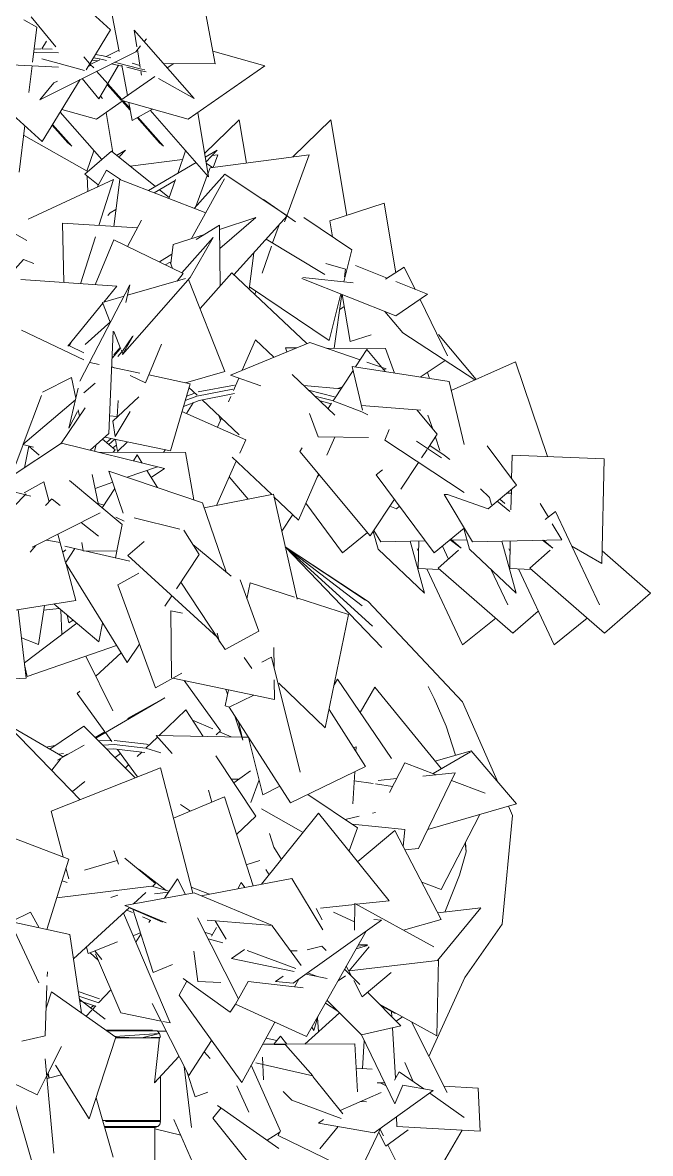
# Model space of a CAD drawing. Header units: inches. Extents: x 99 to 15695, y -7208 to 2559.
# Drawn here: x 14487.71 to 14492.88, y -3661.02 to -3651.7 of the extents above; entities that cross this region are included whole.
import ezdxf

# ---------------------------------------------------------------- set-up
doc = ezdxf.new("R2010")
doc.units = ezdxf.units.IN
doc.header["$LTSCALE"] = 96
doc.header["$MEASUREMENT"] = 0
doc.layers.add('Common', color=4, linetype='Continuous', lineweight=5)

msp = doc.modelspace()

# ---------------------------------------------------------------- linework, layer by layer
at = {"layer": 'Common'}
for p, q in [((14489.2947, -3652.0431), (14489.1292, -3651.1777)), ((14488.4315, -3651.5708), (14488.5027, -3651.943)), ((14487.717, -3651.6817), (14487.8246, -3651.7426)), ((14487.7783, -3651.6557), (14487.9816, -3651.9025)), ((14488.2797, -3651.6261), (14488.4329, -3651.7645)), ((14487.8246, -3651.7426), (14487.7897, -3652.03)), ((14488.4329, -3651.7645), (14488.2312, -3652.0932)), ((14488.6266, -3651.7673), (14489.1199, -3652.3287)), ((14488.6491, -3651.9039), (14488.6266, -3651.7673)), ((14487.8664, -3651.9192), (14487.9048, -3651.8567)), ((14488.7278, -3651.837), (14488.7112, -3651.857)), ((14487.8261, -3651.9495), (14487.7992, -3651.952)), ((14487.8026, -3651.9236), (14487.8588, -3651.9189)), ((14488.0031, -3651.9534), (14487.8261, -3651.9495)), ((14488.6392, -3651.9437), (14487.8495, -3652.3402)), ((14487.9506, -3651.9219), (14487.8667, -3651.9192)), ((14488.3091, -3651.9662), (14488.3703, -3651.9782)), ((14488.3962, -3651.9846), (14488.5006, -3651.9321)), ((14488.6783, -3651.8966), (14488.6392, -3651.9437)), ((14488.6771, -3652.0734), (14488.6529, -3651.9271)), ((14489.7015, -3652.0595), (14489.2751, -3651.9407)), ((14487.3986, -3652.0418), (14488.0026, -3652.0723)), ((14487.7859, -3652.0614), (14487.7592, -3652.2809)), ((14488.0094, -3652.041), (14487.8667, -3652.0021)), ((14488.2188, -3652.0981), (14488.0094, -3652.041)), ((14488.2114, -3651.9867), (14488.26, -3652.041)), ((14488.2498, -3652.0628), (14488.2714, -3652.0567)), ((14488.2655, -3652.0502), (14488.3445, -3652.0105)), ((14488.2942, -3652.0771), (14488.2655, -3652.0502)), ((14488.3252, -3652.0202), (14488.2806, -3652.0126)), ((14488.3424, -3652.0028), (14488.2922, -3651.9937)), ((14488.3981, -3652.0156), (14488.3424, -3652.0028)), ((14488.4346, -3651.994), (14488.3703, -3651.9782)), ((14488.4088, -3652.2073), (14488.4968, -3652.0559)), ((14488.5255, -3652.0622), (14488.4404, -3652.0435)), ((14488.5052, -3652.0402), (14488.4653, -3652.031)), ((14488.5052, -3652.0402), (14488.6638, -3652.0817)), ((14488.5242, -3652.0556), (14488.5721, -3652.3058)), ((14488.6745, -3652.0576), (14488.6091, -3652.0395)), ((14488.8662, -3652.04), (14489.2947, -3652.0431)), ((14488.9521, -3652.0406), (14488.8992, -3652.0776)), ((14489.0721, -3652.4986), (14489.7015, -3652.0595)), ((14488.3175, -3652.1052), (14488.5258, -3652.3381)), ((14488.7977, -3652.1484), (14488.5173, -3652.344)), ((14488.5668, -3652.0725), (14488.6842, -3652.1021)), ((14488.7139, -3652.0944), (14488.6638, -3652.0817)), ((14488.6876, -3652.1369), (14488.6827, -3652.1073)), ((14488.6842, -3652.1021), (14488.7264, -3652.1085)), ((14487.8495, -3652.3402), (14487.9651, -3652.201)), ((14488.1821, -3652.1732), (14487.8694, -3652.6828)), ((14487.9651, -3652.201), (14487.9952, -3652.1859)), ((14488.198, -3652.1652), (14488.3359, -3652.3326)), ((14488.3359, -3652.3326), (14488.407, -3652.2104)), ((14488.5201, -3652.342), (14488.4051, -3652.2135)), ((14489.1199, -3652.3287), (14488.8284, -3652.1656)), ((14488.349, -3652.3101), (14488.3653, -3652.3287)), ((14488.5173, -3652.344), (14489.0721, -3652.4986)), ((14488.5357, -3652.3491), (14488.5925, -3652.4126)), ((14487.8694, -3652.6828), (14487.566, -3652.4087)), ((14488.3602, -3652.8334), (14488.0168, -3652.4426)), ((14488.0313, -3652.4189), (14488.3175, -3652.4986)), ((14488.3175, -3652.4986), (14488.5285, -3652.3514)), ((14488.3961, -3652.4438), (14488.4505, -3652.7732)), ((14488.595, -3652.4257), (14488.5287, -3652.3516)), ((14488.5829, -3652.3623), (14488.611, -3652.5095)), ((14488.611, -3652.5095), (14488.7766, -3652.4163)), ((14489.2381, -3652.9738), (14488.7576, -3652.427)), ((14489.1506, -3652.4438), (14489.2381, -3652.9738)), ((14488.8349, -3652.6938), (14488.6502, -3652.4874)), ((14488.6564, -3652.484), (14488.8693, -3652.722)), ((14489.491, -3652.5049), (14489.2068, -3652.7837)), ((14489.5504, -3652.8617), (14489.491, -3652.5049)), ((14490.2455, -3652.5049), (14489.933, -3652.8115)), ((14490.3769, -3653.2926), (14490.2455, -3652.5049)), ((14487.7261, -3652.5534), (14487.6794, -3652.9379)), ((14488.0803, -3652.6938), (14487.9512, -3652.5495)), ((14487.9549, -3652.5434), (14488.1147, -3652.722)), ((14488.2391, -3652.9292), (14487.7165, -3652.632)), ((14488.106, -3652.7148), (14488.0803, -3652.6938)), ((14488.8693, -3652.722), (14488.8349, -3652.6938)), ((14488.4394, -3652.7644), (14488.2216, -3652.9539)), ((14488.237, -3652.928), (14488.2955, -3652.7598)), ((14488.8021, -3653.0538), (14488.4394, -3652.7644)), ((14488.5561, -3652.7555), (14488.4824, -3652.7987)), ((14488.5069, -3652.8073), (14488.5561, -3652.7555)), ((14488.9851, -3652.9464), (14489.0501, -3652.7598)), ((14489.3107, -3652.7555), (14489.2117, -3652.8136)), ((14489.2182, -3652.8529), (14489.3107, -3652.7555)), ((14490.0691, -3652.7936), (14489.2518, -3652.9009)), ((14489.3146, -3652.7936), (14489.2688, -3652.7997)), ((14489.2763, -3652.8977), (14489.3146, -3652.7936)), ((14489.8844, -3653.2959), (14490.0691, -3652.7936)), ((14489.0251, -3652.8316), (14488.5944, -3652.8881)), ((14489.1362, -3652.8578), (14488.7439, -3653.0879)), ((14489.2195, -3652.8612), (14489.2727, -3652.8981)), ((14489.2518, -3652.9009), (14489.2341, -3652.9491)), ((14487.7547, -3653.3226), (14488.457, -3652.9969)), ((14488.2216, -3652.9539), (14488.3315, -3653.0416)), ((14488.2458, -3653.0948), (14488.2408, -3652.9692)), ((14488.3214, -3653.0598), (14488.3989, -3652.9191)), ((14488.457, -3652.9969), (14488.3368, -3653.3759)), ((14488.3989, -3652.9191), (14488.5138, -3652.9979)), ((14488.5089, -3652.996), (14488.4589, -3653.3836)), ((14489.2158, -3653.2725), (14488.5089, -3652.996)), ((14488.9129, -3653.154), (14488.9676, -3652.9967)), ((14489.0992, -3653.484), (14489.3702, -3652.9922)), ((14489.374, -3652.9544), (14489.1205, -3653.2352)), ((14489.2289, -3652.9633), (14489.1346, -3653.2195)), ((14489.8855, -3653.2966), (14489.374, -3652.9544)), ((14488.7926, -3653.107), (14488.9643, -3653.0063)), ((14488.9161, -3653.1448), (14488.8365, -3653.0812)), ((14489.6917, -3653.1619), (14489.9561, -3653.3454)), ((14488.4295, -3653.2723), (14488.4095, -3653.2934)), ((14488.4768, -3653.2446), (14488.4295, -3653.2723)), ((14490.6842, -3653.1925), (14490.2372, -3653.3381)), ((14490.7803, -3653.7652), (14490.6842, -3653.1925)), ((14487.527, -3653.3757), (14487.7439, -3653.499)), ((14488.0363, -3653.3568), (14488.0469, -3653.8466)), ((14488.6548, -3653.396), (14488.0363, -3653.3568)), ((14488.6883, -3653.3335), (14488.5729, -3653.5489)), ((14489.138, -3653.4904), (14489.3288, -3653.3734)), ((14489.3288, -3653.3734), (14489.3349, -3653.8757)), ((14489.3293, -3653.4083), (14489.6291, -3653.3095)), ((14489.6291, -3653.3095), (14489.3312, -3653.565)), ((14489.4471, -3653.7822), (14489.8855, -3653.2966)), ((14489.8194, -3653.3698), (14489.767, -3653.5202)), ((14489.8658, -3653.3463), (14489.8832, -3653.2991)), ((14490.0237, -3653.3114), (14490.4186, -3653.5774)), ((14490.2372, -3653.3381), (14490.2594, -3653.4702)), ((14488.9482, -3653.5337), (14489.2054, -3653.449)), ((14488.3072, -3653.4694), (14488.1846, -3653.8561)), ((14488.4593, -3653.4935), (14488.3052, -3653.8644)), ((14489.0308, -3653.7726), (14488.4593, -3653.4935)), ((14488.9284, -3653.6892), (14488.9482, -3653.5337)), ((14489.2769, -3653.4746), (14489.0196, -3653.7671)), ((14489.0879, -3653.8053), (14489.2769, -3653.4746)), ((14489.7576, -3653.5471), (14489.6809, -3653.7677)), ((14489.7129, -3653.4877), (14490.1981, -3653.7786)), ((14488.8342, -3653.6766), (14488.9381, -3653.6128)), ((14489.6113, -3653.6003), (14489.573, -3653.9012)), ((14490.4186, -3653.5774), (14490.3533, -3653.8412)), ((14487.3721, -3654.0385), (14487.716, -3653.656)), ((14487.716, -3653.656), (14487.8019, -3653.6899)), ((14488.8833, -3653.7005), (14488.924, -3653.6773)), ((14488.924, -3653.6773), (14488.9436, -3653.73)), ((14490.2044, -3653.69), (14490.3664, -3653.7372)), ((14490.3664, -3653.7372), (14490.3577, -3653.7987)), ((14490.4488, -3653.7067), (14490.7106, -3653.8108)), ((14490.6972, -3653.8196), (14490.8508, -3653.719)), ((14490.8508, -3653.719), (14490.9405, -3653.9023)), ((14488.4829, -3653.8766), (14487.6933, -3653.8223)), ((14488.5312, -3654.4384), (14489.0879, -3653.8053)), ((14488.5719, -3653.9512), (14489.0501, -3653.8137)), ((14489.0308, -3653.7726), (14488.9797, -3653.834)), ((14489.075, -3653.82), (14489.3742, -3654.5785)), ((14489.4313, -3653.7672), (14489.1702, -3654.0613)), ((14490.0479, -3654.3499), (14489.4313, -3653.7672)), ((14490.7824, -3654.1203), (14490.007, -3653.8119)), ((14490.0168, -3653.8052), (14490.4289, -3653.8492)), ((14490.7803, -3653.8386), (14491.0431, -3653.9431)), ((14488.592, -3653.8654), (14488.1797, -3654.6584)), ((14488.3759, -3654.0075), (14488.4829, -3653.8766)), ((14488.5578, -3654.0112), (14488.592, -3653.8654)), ((14490.2337, -3654.324), (14489.5756, -3653.8808)), ((14489.629, -3653.9167), (14489.6192, -3653.9448)), ((14488.3683, -3654.0168), (14488.0796, -3654.3701)), ((14488.3658, -3654.0104), (14488.5431, -3653.9594)), ((14488.4298, -3654.1725), (14488.3658, -3654.0104)), ((14490.3288, -3653.9399), (14490.2337, -3654.324)), ((14490.337, -3653.9432), (14490.2735, -3654.3877)), ((14490.3389, -3653.9439), (14490.4042, -3654.3333)), ((14491.0431, -3653.9431), (14490.7824, -3654.1203)), ((14490.9811, -3653.9852), (14491.2082, -3654.449)), ((14490.3193, -3654.0671), (14490.3556, -3654.0434)), ((14490.6903, -3654.0845), (14490.8382, -3654.2612)), ((14488.2223, -3654.3574), (14488.4345, -3654.1682)), ((14488.2134, -3654.4839), (14487.6993, -3654.2396)), ((14488.4534, -3654.2471), (14488.4183, -3655.0903)), ((14488.5178, -3654.3956), (14488.4599, -3654.2489)), ((14488.531, -3654.4111), (14488.6127, -3654.292)), ((14488.6185, -3654.2856), (14488.5312, -3654.4384)), ((14490.4042, -3654.3333), (14490.5775, -3654.2768)), ((14490.8382, -3654.2612), (14491.4327, -3654.6493)), ((14491.4434, -3654.6444), (14491.1333, -3654.2738)), ((14488.111, -3654.3316), (14488.0955, -3654.3688)), ((14488.0955, -3654.3688), (14488.2116, -3654.4255)), ((14488.5087, -3654.3956), (14488.4442, -3654.4685)), ((14488.5124, -3654.3819), (14488.4585, -3654.4423)), ((14488.7196, -3654.6736), (14488.8529, -3654.3528)), ((14490.0725, -3654.3398), (14489.4191, -3654.6099)), ((14489.5168, -3654.5695), (14489.6261, -3654.319)), ((14489.6261, -3654.319), (14489.777, -3654.4619)), ((14489.9621, -3654.3854), (14489.872, -3654.3847)), ((14489.872, -3654.3847), (14489.8841, -3654.4176)), ((14490.4873, -3654.4823), (14490.0725, -3654.3398)), ((14490.6958, -3654.3908), (14490.2106, -3654.3872)), ((14490.4482, -3654.5417), (14490.5419, -3654.3992)), ((14490.5419, -3654.3992), (14490.6925, -3654.5797)), ((14490.7698, -3654.5918), (14490.6958, -3654.3908)), ((14488.4928, -3654.4556), (14488.5261, -3654.4167)), ((14488.5333, -3654.4348), (14488.5212, -3654.4043)), ((14491.1887, -3654.49), (14490.9828, -3654.6249)), ((14488.2608, -3654.5058), (14488.3398, -3654.5225)), ((14488.4411, -3654.5438), (14488.6723, -3654.5924)), ((14488.4413, -3654.5377), (14488.4634, -3654.5485)), ((14489.3742, -3654.5785), (14489.0495, -3654.6718)), ((14490.2648, -3654.8204), (14490.4291, -3654.5707)), ((14491.2205, -3654.6619), (14490.4211, -3654.5375)), ((14490.4211, -3654.5375), (14490.5075, -3654.8987)), ((14490.7028, -3654.5564), (14490.5438, -3654.5017)), ((14490.6806, -3654.5655), (14490.7028, -3654.5564)), ((14491.0578, -3654.6366), (14491.0409, -3654.5868)), ((14491.7659, -3654.4995), (14491.2383, -3654.7366)), ((14492.03, -3655.2798), (14491.7659, -3654.4995)), ((14487.8725, -3654.7495), (14488.1099, -3654.6288)), ((14488.1099, -3654.6288), (14488.1464, -3654.8002)), ((14488.2126, -3654.755), (14488.3048, -3654.6767)), ((14488.594, -3654.6123), (14488.7196, -3654.6736)), ((14488.7469, -3654.6081), (14489.0874, -3654.6798)), ((14489.0874, -3654.6798), (14488.9252, -3655.2337)), ((14489.4191, -3654.6099), (14489.6704, -3654.6963)), ((14489.4439, -3654.7366), (14489.4887, -3654.6339)), ((14489.9275, -3654.6045), (14490.2798, -3654.9381)), ((14491.3444, -3655.1805), (14491.2205, -3654.6619)), ((14488.1661, -3654.7162), (14488.0888, -3655.0466)), ((14489.1266, -3654.7571), (14489.0571, -3654.7833)), ((14489.0781, -3654.7113), (14489.1456, -3654.7751)), ((14489.1435, -3654.7823), (14489.4392, -3654.7256)), ((14489.4529, -3654.6907), (14489.154, -3654.7468)), ((14489.1622, -3654.8177), (14489.4539, -3654.7604)), ((14490.3293, -3654.7224), (14490.0234, -3654.6953)), ((14490.2771, -3654.7885), (14490.062, -3654.7319)), ((14490.3061, -3654.7204), (14490.3398, -3654.7064)), ((14487.7109, -3655.1807), (14488.1433, -3654.8138)), ((14487.7134, -3655.1786), (14487.8627, -3654.7758)), ((14488.6645, -3654.7878), (14488.4504, -3654.9885)), ((14488.4879, -3654.9491), (14488.4949, -3654.8183)), ((14489.0324, -3654.8677), (14489.1622, -3654.8177)), ((14489.0466, -3654.8191), (14489.1435, -3654.7823)), ((14489.0582, -3654.9266), (14489.1112, -3654.8373)), ((14489.1858, -3654.8131), (14489.4921, -3655.1025)), ((14489.4033, -3654.8295), (14489.4228, -3654.7847)), ((14490.1148, -3654.7819), (14490.2575, -3654.8186)), ((14490.1571, -3654.8219), (14490.2486, -3654.845)), ((14490.2229, -3654.8842), (14490.2523, -3654.8395)), ((14490.2575, -3654.8186), (14490.5023, -3654.9115)), ((14490.9869, -3654.8967), (14490.4979, -3654.8586)), ((14488.2244, -3654.8782), (14488.0229, -3655.175)), ((14488.0888, -3655.0466), (14488.1602, -3654.9091)), ((14488.1666, -3654.8948), (14488.1777, -3654.947)), ((14488.4244, -3654.9447), (14488.4879, -3654.9491)), ((14488.5929, -3654.908), (14488.4697, -3655.1147)), ((14489.0201, -3654.9098), (14489.5473, -3655.1417)), ((14489.3227, -3654.9424), (14489.337, -3654.9813)), ((14490.0715, -3654.9266), (14490.1423, -3655.119)), ((14490.5023, -3654.9115), (14490.5521, -3654.9358)), ((14490.9549, -3654.8942), (14491.1227, -3655.0953)), ((14491.0462, -3654.9396), (14491.0826, -3655.0472)), ((14488.4504, -3654.9885), (14488.4697, -3655.1147)), ((14489.3122, -3655.0383), (14489.3449, -3654.9634)), ((14488.4183, -3655.0903), (14488.2636, -3655.2283)), ((14488.47, -3655.2246), (14488.3659, -3655.1371)), ((14488.9252, -3655.2337), (14488.385, -3655.12)), ((14488.4379, -3655.1312), (14488.3984, -3655.1644)), ((14488.4682, -3655.1375), (14488.4175, -3655.1804)), ((14488.4733, -3655.1386), (14488.4885, -3655.2378)), ((14489.5473, -3655.1417), (14489.4973, -3655.2529)), ((14490.1423, -3655.119), (14490.5556, -3655.1221)), ((14490.2786, -3655.12), (14490.2138, -3655.2685)), ((14490.7276, -3655.0565), (14490.6896, -3655.1463)), ((14491.1227, -3655.0953), (14491.0442, -3655.2146)), ((14491.107, -3655.1193), (14491.1444, -3655.23)), ((14488.0291, -3655.1709), (14487.6148, -3655.445)), ((14487.6522, -3655.3439), (14487.7125, -3655.1811)), ((14487.7988, -3655.2039), (14487.7109, -3655.1807)), ((14487.7239, -3655.3728), (14487.7589, -3655.1951)), ((14487.7589, -3655.1951), (14487.8453, -3655.2676)), ((14488.8778, -3655.3784), (14488.0291, -3655.1709)), ((14488.3147, -3655.1827), (14488.2993, -3655.237)), ((14488.4804, -3655.1852), (14488.452, -3655.2095)), ((14488.4536, -3655.2443), (14488.47, -3655.2246)), ((14488.4885, -3655.2378), (14488.572, -3655.1594)), ((14488.8688, -3655.2458), (14488.8814, -3655.2245)), ((14489.9901, -3655.238), (14490.0097, -3655.2083)), ((14490.571, -3655.9341), (14489.9901, -3655.238)), ((14490.6896, -3655.1463), (14491.3428, -3655.5772)), ((14491.158, -3655.2908), (14490.9514, -3655.1524)), ((14491.0399, -3655.2212), (14490.9935, -3655.2918)), ((14491.1785, -3655.2684), (14491.0614, -3655.1886)), ((14491.5331, -3655.1917), (14491.775, -3655.5173)), ((14489.0492, -3655.2464), (14488.3274, -3655.2439)), ((14488.6201, -3655.3154), (14488.6525, -3655.2667)), ((14488.6525, -3655.2667), (14488.6939, -3655.3334)), ((14489.1172, -3655.6371), (14489.0492, -3655.2464)), ((14489.4678, -3655.3184), (14489.3039, -3655.6826)), ((14489.7591, -3655.5942), (14489.4334, -3655.2857)), ((14490.9682, -3655.3301), (14490.8237, -3655.5498)), ((14491.2259, -3655.304), (14491.1785, -3655.2684)), ((14491.7393, -3655.268), (14491.7351, -3655.4635)), ((14492.4956, -3655.2985), (14491.7393, -3655.268)), ((14492.477, -3656.1603), (14492.4956, -3655.2985)), ((14489.1883, -3655.6612), (14488.4185, -3655.4005)), ((14488.4185, -3655.4005), (14488.5372, -3655.747)), ((14488.5687, -3655.4514), (14488.8194, -3655.3641)), ((14488.7318, -3655.3946), (14488.8197, -3655.5364)), ((14488.7672, -3655.4516), (14488.8778, -3655.3784)), ((14490.1457, -3655.4244), (14489.9802, -3655.8036)), ((14490.6205, -3655.4306), (14490.671, -3655.3891)), ((14487.7199, -3655.5784), (14487.8826, -3655.4876)), ((14487.8826, -3655.4876), (14487.927, -3655.6521)), ((14488.0949, -3655.477), (14488.5272, -3655.8399)), ((14488.2803, -3655.4285), (14488.3332, -3655.677)), ((14488.4501, -3655.4927), (14488.3047, -3655.5433)), ((14489.5643, -3655.632), (14489.41, -3655.447)), ((14490.149, -3655.4284), (14490.134, -3655.4513)), ((14491.0982, -3656.0737), (14490.6205, -3655.4306)), ((14491.775, -3655.5173), (14491.5407, -3655.7099)), ((14487.611, -3655.5664), (14487.7242, -3655.594)), ((14487.6339, -3655.6954), (14487.7379, -3655.5878)), ((14487.7304, -3655.5956), (14487.7767, -3655.6069)), ((14488.3628, -3655.7019), (14488.4677, -3655.5442)), ((14489.7732, -3655.5915), (14489.2023, -3655.7023)), ((14489.9677, -3656.4552), (14489.7732, -3655.5915)), ((14489.9802, -3655.8036), (14489.7778, -3655.6119)), ((14491.1803, -3655.5933), (14491.2075, -3655.5927)), ((14491.4114, -3655.9829), (14491.1803, -3655.5933)), ((14491.2075, -3655.5927), (14491.5407, -3655.7099)), ((14491.4773, -3655.546), (14491.5531, -3655.6177)), ((14491.6961, -3655.5821), (14491.7325, -3655.5813)), ((14491.7332, -3655.5516), (14491.7296, -3655.7187)), ((14487.8969, -3655.6846), (14487.9479, -3655.6296)), ((14488.0179, -3655.6846), (14487.9512, -3655.6313)), ((14488.331, -3655.6668), (14488.3725, -3655.6787)), ((14489.3835, -3656.2315), (14489.1883, -3655.6612)), ((14490.3436, -3656.0737), (14490.0404, -3655.6656)), ((14490.7699, -3655.6317), (14490.571, -3655.9341)), ((14490.7312, -3655.6905), (14490.7862, -3655.7099)), ((14490.8121, -3655.6886), (14490.7862, -3655.7099)), ((14491.5531, -3655.6177), (14491.5702, -3655.679)), ((14491.7215, -3655.7342), (14491.617, -3655.6472)), ((14491.6368, -3655.6309), (14491.6782, -3655.666)), ((14491.9712, -3655.6683), (14492.0372, -3655.7796)), ((14488.3473, -3655.7432), (14487.7866, -3656.0282)), ((14488.5446, -3655.8141), (14488.4758, -3655.7796)), ((14488.6274, -3655.7855), (14489.0019, -3655.8782)), ((14489.9321, -3655.7581), (14489.8417, -3655.8957)), ((14492.0116, -3655.8001), (14492.0957, -3655.7327)), ((14492.0957, -3655.7327), (14492.4574, -3656.5025)), ((14488.333, -3655.9369), (14488.1906, -3655.8229)), ((14488.5272, -3655.8399), (14488.4842, -3656.058)), ((14489.037, -3655.8869), (14489.162, -3656.0886)), ((14490.6568, -3655.9829), (14490.6009, -3655.8886)), ((14491.3449, -3655.8708), (14491.0982, -3656.0737)), ((14491.3893, -3656.0423), (14491.3421, -3655.8732)), ((14492.0698, -3655.8345), (14492.1483, -3655.9669)), ((14487.9048, -3655.9681), (14488.0178, -3655.9883)), ((14487.9993, -3655.9201), (14488.0623, -3656.1534)), ((14488.7087, -3655.981), (14488.5746, -3656.0963)), ((14490.5476, -3655.906), (14490.3436, -3656.0737)), ((14490.6347, -3656.0423), (14490.5945, -3655.8983)), ((14491.0248, -3655.9749), (14490.6568, -3655.9829)), ((14490.8991, -3655.9776), (14491.0187, -3656.4055)), ((14490.9695, -3655.9761), (14490.9645, -3656.204)), ((14491.2289, -3655.9662), (14491.3194, -3656.0347)), ((14491.3194, -3656.0347), (14491.2338, -3655.9622)), ((14491.3684, -3655.9674), (14491.2432, -3655.9701)), ((14492.1483, -3655.9669), (14491.4114, -3655.9829)), ((14491.6537, -3655.9776), (14491.7732, -3656.4055)), ((14491.724, -3655.9761), (14491.7191, -3656.204)), ((14491.989, -3655.9703), (14492.074, -3656.0347)), ((14492.074, -3656.0347), (14491.9978, -3655.9701)), ((14487.7708, -3656.0676), (14487.8158, -3656.0134)), ((14488.039, -3656.0669), (14488.065, -3656.0491)), ((14488.2069, -3656.055), (14488.0546, -3656.02)), ((14488.06, -3656.1568), (14488.1383, -3656.0392)), ((14488.1956, -3655.9898), (14488.2074, -3656.058)), ((14488.2074, -3656.058), (14488.4854, -3656.0589)), ((14488.2201, -3656.058), (14488.5905, -3656.1431)), ((14488.484, -3656.0589), (14488.4728, -3656.116)), ((14489.426, -3656.2668), (14489.1094, -3656.0038)), ((14489.8705, -3656.0236), (14490.5322, -3656.4649)), ((14489.8705, -3656.0236), (14490.5544, -3656.4748)), ((14490.505, -3656.5102), (14489.8705, -3656.0238)), ((14489.8706, -3656.024), (14490.5881, -3656.6782)), ((14489.8706, -3656.0242), (14490.6658, -3656.8535)), ((14491.0187, -3656.4055), (14490.6347, -3656.0423)), ((14490.9676, -3656.0614), (14490.9575, -3656.0399)), ((14491.2988, -3656.0528), (14491.1306, -3656.2001)), ((14491.1651, -3656.0187), (14491.2155, -3656.1258)), ((14491.7732, -3656.4055), (14491.3893, -3656.0423)), ((14491.7222, -3656.0614), (14491.7121, -3656.0399)), ((14492.0534, -3656.0528), (14491.8852, -3656.2001)), ((14492.477, -3656.1603), (14492.2306, -3656.0198)), ((14492.8774, -3656.4056), (14492.4792, -3656.0582)), ((14488.5695, -3656.9788), (14488.06, -3656.1568)), ((14488.0657, -3656.166), (14488.1465, -3656.4652)), ((14488.5746, -3656.0963), (14489.3094, -3656.7692)), ((14489.162, -3656.0886), (14488.9753, -3656.3691)), ((14488.4919, -3656.3377), (14488.666, -3656.2423)), ((14490.9645, -3656.204), (14491.1433, -3656.2112)), ((14491.3298, -3656.8323), (14491.0359, -3656.2069)), ((14491.1306, -3656.2001), (14491.7452, -3656.7363)), ((14491.5644, -3656.208), (14491.7028, -3656.5025)), ((14491.7191, -3656.204), (14491.8979, -3656.2112)), ((14492.0844, -3656.8323), (14491.7905, -3656.2069)), ((14491.8852, -3656.2001), (14492.4997, -3656.7363)), ((14488.8019, -3657.1851), (14488.4919, -3656.3377)), ((14489.3227, -3656.7894), (14489.0117, -3656.3145)), ((14489.4984, -3656.295), (14489.6534, -3656.7187)), ((14489.5825, -3656.3215), (14489.5558, -3656.4519)), ((14489.9481, -3656.4388), (14489.5825, -3656.3215)), ((14488.9364, -3656.4276), (14488.8786, -3656.5145)), ((14490.3916, -3656.581), (14489.9652, -3656.4443)), ((14492.4997, -3656.7363), (14492.8774, -3656.4056)), ((14488.1465, -3656.4652), (14487.3031, -3656.5997)), ((14487.6713, -3656.541), (14487.7374, -3657.1079)), ((14487.8874, -3656.5065), (14487.8401, -3656.8283)), ((14487.8815, -3656.5469), (14488.0096, -3656.5324)), ((14488.3366, -3656.8068), (14487.9642, -3656.4943)), ((14488.0215, -3656.5424), (14488.0313, -3656.7461)), ((14490.5544, -3656.4748), (14491.3314, -3657.3009)), ((14488.0876, -3656.6497), (14488.0748, -3656.5871)), ((14488.125, -3656.6293), (14488.0876, -3656.6497)), ((14488.934, -3657.1039), (14488.9283, -3656.5516)), ((14488.9283, -3656.5516), (14489.0236, -3656.5718)), ((14490.2004, -3657.5167), (14490.3916, -3656.581)), ((14491.6038, -3656.613), (14491.3298, -3656.8323)), ((14491.7452, -3656.7363), (14491.9535, -3656.5539)), ((14492.3583, -3656.613), (14492.0844, -3656.8323)), ((14487.7226, -3656.9811), (14488.1534, -3656.6531)), ((14488.3671, -3656.6522), (14488.3366, -3656.8068)), ((14489.6534, -3656.7187), (14489.3759, -3656.8707)), ((14487.8401, -3656.8283), (14487.6985, -3656.774)), ((14489.3111, -3656.7357), (14489.3286, -3656.8094)), ((14489.3245, -3656.7923), (14489.3759, -3656.8707)), ((14488.4812, -3656.8362), (14487.7467, -3657.0941)), ((14488.5187, -3656.8967), (14488.3108, -3657.0906)), ((14488.6708, -3656.8267), (14488.5695, -3656.9788)), ((14489.7772, -3656.8526), (14489.779, -3657.0214)), ((14487.7467, -3657.0941), (14487.7246, -3656.9978)), ((14488.4515, -3657.3768), (14488.2292, -3656.9247)), ((14489.5335, -3656.9357), (14489.5944, -3657.0278)), ((14489.6788, -3656.9741), (14489.7573, -3656.9344)), ((14489.7573, -3656.9344), (14489.9932, -3657.8814)), ((14489.0183, -3657.0666), (14488.8019, -3657.1851)), ((14487.7374, -3657.1079), (14487.4637, -3657.1194)), ((14489.7817, -3657.2836), (14488.9457, -3657.1064)), ((14489.3375, -3657.5412), (14489.0375, -3657.1258)), ((14489.78, -3657.1192), (14489.7817, -3657.2836)), ((14490.2004, -3657.5167), (14489.8169, -3657.1489)), ((14490.3002, -3657.1146), (14490.2731, -3657.1607)), ((14490.7462, -3657.7689), (14490.3002, -3657.1146)), ((14490.608, -3657.182), (14490.487, -3657.3887)), ((14491.1568, -3657.8535), (14490.608, -3657.182)), ((14491.0974, -3657.2735), (14491.0489, -3657.1744)), ((14488.1785, -3657.2141), (14488.1574, -3657.2338)), ((14488.1574, -3657.2338), (14488.3851, -3657.5492)), ((14488.8791, -3657.2675), (14488.3111, -3657.6015)), ((14488.5714, -3657.4391), (14488.8791, -3657.2675)), ((14489.4023, -3657.2032), (14489.3755, -3657.3346)), ((14489.395, -3657.2391), (14489.3815, -3657.1988)), ((14489.6127, -3657.2478), (14489.4083, -3657.3468)), ((14491.1962, -3657.5022), (14491.0974, -3657.2735)), ((14488.8304, -3657.5805), (14489.052, -3657.3673)), ((14489.052, -3657.3673), (14489.1961, -3657.5871)), ((14489.3755, -3657.3346), (14489.4104, -3657.3458)), ((14489.4083, -3657.3468), (14489.9137, -3658.1345)), ((14490.5325, -3657.8348), (14490.2313, -3657.3653)), ((14491.625, -3657.9685), (14491.3314, -3657.3009)), ((14489.2732, -3657.5245), (14489.1076, -3657.4522)), ((14489.5212, -3657.6173), (14489.4554, -3657.4201)), ((14489.4853, -3657.4667), (14489.5212, -3657.6173)), ((14488.1822, -3658.1079), (14487.6012, -3657.5072)), ((14487.6358, -3657.5177), (14488.0373, -3657.7524)), ((14487.9316, -3657.6907), (14488.2131, -3657.5028)), ((14488.2131, -3657.5028), (14488.6348, -3657.9274)), ((14488.3053, -3657.5956), (14488.3848, -3657.5488)), ((14488.3895, -3657.5553), (14488.4426, -3657.6289)), ((14489.3014, -3657.5749), (14489.3375, -3657.5412)), ((14489.4263, -3657.5913), (14489.3292, -3657.5489)), ((14491.1962, -3657.5022), (14491.2738, -3657.742)), ((14488.2148, -3657.6581), (14488.1087, -3657.7205)), ((14488.333, -3657.6236), (14488.4361, -3657.6199)), ((14488.3676, -3657.6584), (14488.4628, -3657.6546)), ((14488.4628, -3657.6546), (14488.7236, -3657.6846)), ((14488.4631, -3657.6189), (14488.7278, -3657.6508)), ((14488.7238, -3657.683), (14488.8184, -3657.592)), ((14488.7278, -3657.6508), (14488.7503, -3657.6575)), ((14489.513, -3657.5929), (14488.8076, -3657.5801)), ((14488.8076, -3657.5801), (14488.9388, -3657.7261)), ((14489.5669, -3657.5939), (14489.5154, -3657.5929)), ((14489.6861, -3658.0681), (14489.5687, -3657.5968)), ((14487.9734, -3657.6628), (14487.9033, -3657.6741)), ((14488.1087, -3657.7205), (14487.9966, -3657.783)), ((14488.0042, -3657.7331), (14488.0438, -3657.7264)), ((14488.0362, -3657.7538), (14488.0738, -3657.7317)), ((14488.4578, -3657.6903), (14488.4018, -3657.6928)), ((14488.4578, -3657.6903), (14488.7149, -3657.7185)), ((14488.47, -3657.7615), (14488.5134, -3657.7269)), ((14488.4895, -3657.6938), (14488.653, -3657.9202)), ((14488.6511, -3657.7529), (14488.6898, -3657.7158)), ((14488.8474, -3657.721), (14488.7236, -3657.6846)), ((14489.3003, -3657.746), (14489.6275, -3658.245)), ((14490.4556, -3657.6733), (14490.4336, -3657.6806)), ((14490.4534, -3657.7115), (14490.4556, -3657.6733)), ((14491.0887, -3657.8934), (14491.3955, -3657.7138)), ((14491.4006, -3657.7055), (14491.1053, -3657.7905)), ((14491.7743, -3658.1434), (14491.4006, -3657.7055)), ((14488.8429, -3657.8444), (14487.9442, -3658.2027)), ((14488.026, -3657.7666), (14487.9474, -3657.8651)), ((14488.5542, -3657.8462), (14488.581, -3657.8205)), ((14489.1095, -3658.879), (14488.8429, -3657.8444)), ((14489.9137, -3658.1345), (14490.5325, -3657.8348)), ((14490.7283, -3658.048), (14490.8542, -3657.8048)), ((14490.8542, -3657.8048), (14491.1136, -3657.9028)), ((14489.4277, -3657.9379), (14489.4887, -3657.939)), ((14489.4463, -3657.9687), (14489.5856, -3657.8712)), ((14490.4284, -3658.1434), (14490.4438, -3657.8778)), ((14490.6365, -3657.9493), (14490.787, -3657.9347)), ((14491.2698, -3657.8876), (14490.9685, -3658.5111)), ((14491.0044, -3657.9135), (14491.2698, -3657.8876)), ((14488.118, -3658.0415), (14488.2218, -3657.959)), ((14489.2379, -3658.0296), (14489.2671, -3658.1283)), ((14489.6556, -3657.9455), (14489.5862, -3658.1312)), ((14489.8204, -3658.0001), (14489.6861, -3658.0681)), ((14490.4395, -3657.9521), (14490.5945, -3657.9748)), ((14490.6148, -3657.9778), (14490.754, -3657.9982)), ((14491.2395, -3657.9504), (14491.5167, -3658.0552)), ((14489.3709, -3658.085), (14488.9502, -3658.2606)), ((14489.6064, -3658.8188), (14489.3709, -3658.085)), ((14490.4669, -3658.3395), (14490.0568, -3658.0652)), ((14487.9442, -3658.2027), (14488.0412, -3658.5791)), ((14489.0912, -3658.2017), (14489.0085, -3658.1484)), ((14489.676, -3658.1825), (14490.0178, -3658.3778)), ((14490.145, -3658.2183), (14489.6766, -3658.8054)), ((14490.7272, -3658.9402), (14490.145, -3658.2183)), ((14490.5897, -3658.2203), (14490.6144, -3658.2148)), ((14491.0448, -3658.3532), (14491.7743, -3658.1434)), ((14491.7433, -3658.2375), (14491.7101, -3658.1619)), ((14488.0886, -3658.5969), (14487.3385, -3658.3141)), ((14489.6275, -3658.245), (14489.4707, -3658.3959)), ((14490.364, -3658.2707), (14490.4795, -3658.2449)), ((14490.8569, -3658.3536), (14490.4208, -3658.3086)), ((14491.4738, -3658.2298), (14491.1542, -3658.847)), ((14491.7433, -3658.2375), (14491.6575, -3659.1328)), ((14489.7404, -3658.3864), (14489.7763, -3658.5004)), ((14490.3959, -3658.5294), (14490.4669, -3658.3395)), ((14490.7723, -3658.3615), (14490.4676, -3658.6183)), ((14491.1556, -3659.0941), (14490.7723, -3658.3615)), ((14490.8418, -3658.4944), (14490.8569, -3658.3536)), ((14489.7763, -3658.5004), (14489.8387, -3658.6021)), ((14491.3602, -3658.5368), (14491.3526, -3658.464)), ((14491.3543, -3658.4606), (14491.3602, -3658.5368)), ((14488.4605, -3658.5267), (14488.4965, -3658.6388)), ((14488.5501, -3658.5907), (14488.8028, -3658.7994)), ((14490.9685, -3658.5111), (14490.8563, -3658.522)), ((14491.3046, -3658.7297), (14491.3602, -3658.5368)), ((14487.9086, -3659.1776), (14488.0886, -3658.5969)), ((14488.0652, -3658.6724), (14488.0883, -3658.7616)), ((14488.2169, -3658.688), (14488.4874, -3658.6104)), ((14488.6667, -3658.6846), (14488.8896, -3658.8555)), ((14489.5502, -3658.6437), (14489.6617, -3658.6096)), ((14489.7118, -3658.6846), (14489.7396, -3658.7264)), ((14488.0329, -3658.7766), (14488.0762, -3658.7898)), ((14488.8773, -3658.9208), (14488.9828, -3658.7602)), ((14488.9828, -3658.7602), (14489.0488, -3658.8899)), ((14489.9262, -3658.7575), (14489.1781, -3658.9009)), ((14490.1807, -3659.1809), (14489.9262, -3658.7575)), ((14491.3046, -3658.7297), (14491.1851, -3659.0349)), ((14488.7707, -3658.8205), (14487.9894, -3658.9168)), ((14488.7238, -3658.8721), (14488.6206, -3658.9671)), ((14488.9152, -3658.863), (14488.7707, -3658.8205)), ((14488.8028, -3658.7994), (14488.7777, -3658.8225)), ((14488.7942, -3658.8851), (14488.9101, -3658.8708)), ((14489.2468, -3658.8878), (14489.0969, -3658.8301)), ((14489.4795, -3658.8432), (14489.5088, -3658.79)), ((14489.5088, -3658.79), (14489.5388, -3658.8318)), ((14491.1542, -3658.847), (14490.9947, -3658.7867)), ((14488.4339, -3658.9143), (14488.493, -3658.8961)), ((14489.1205, -3658.877), (14488.5494, -3658.9799)), ((14489.7652, -3659.1456), (14489.1205, -3658.877)), ((14490.4398, -3659.1826), (14490.4442, -3658.9631)), ((14490.4442, -3658.9631), (14491.0952, -3659.3195)), ((14490.4565, -3658.9699), (14490.7272, -3658.9402)), ((14487.773, -3659.0352), (14487.6155, -3659.113)), ((14487.8458, -3659.1637), (14487.773, -3659.0352)), ((14488.5888, -3658.9963), (14488.1275, -3659.4207)), ((14488.538, -3659.043), (14488.9219, -3659.948)), ((14488.5494, -3658.9799), (14488.8913, -3659.1223)), ((14488.5653, -3659.0179), (14488.614, -3659.039)), ((14488.5949, -3659.0018), (14488.759, -3659.0739)), ((14488.616, -3659.0111), (14488.783, -3659.5314)), ((14490.1252, -3659.0061), (14490.1737, -3659.0989)), ((14490.4441, -3658.9712), (14490.1611, -3659.0022)), ((14490.2681, -3659.0359), (14490.4412, -3659.115)), ((14491.1244, -3659.4321), (14491.4822, -3658.9994)), ((14491.4822, -3658.9994), (14491.1282, -3659.0417)), ((14488.0981, -3659.2193), (14487.5936, -3659.1082)), ((14488.7629, -3659.1038), (14488.696, -3659.0747)), ((14488.7463, -3659.1201), (14488.7575, -3659.1031)), ((14488.8605, -3659.1165), (14488.759, -3659.0739)), ((14489.147, -3659.0828), (14489.4856, -3659.7479)), ((14489.2277, -3659.0998), (14489.7652, -3659.1456)), ((14489.2937, -3659.1055), (14489.3843, -3659.2563)), ((14489.7644, -3659.1463), (14490.0007, -3659.4757)), ((14490.6631, -3659.1006), (14489.9367, -3659.6192)), ((14490.6008, -3659.0949), (14490.6631, -3659.1006)), ((14491.1556, -3659.0941), (14490.8439, -3659.182)), ((14491.6575, -3659.1328), (14491.3508, -3659.5728)), ((14487.8418, -3659.6173), (14487.6454, -3659.1956)), ((14488.1926, -3659.8653), (14488.0981, -3659.2193)), ((14488.6171, -3659.2293), (14488.6782, -3659.2049)), ((14488.6396, -3659.2824), (14488.6822, -3659.2176)), ((14489.2652, -3659.2202), (14489.2069, -3659.2004)), ((14489.2639, -3659.2339), (14489.3045, -3659.1604)), ((14490.5373, -3659.1904), (14490.0458, -3660.0606)), ((14488.233, -3659.3236), (14488.2468, -3659.3769)), ((14488.2468, -3659.3769), (14488.49, -3659.2799)), ((14489.2367, -3659.2541), (14489.3578, -3659.2864)), ((14490.0507, -3659.3444), (14490.1722, -3659.3162)), ((14490.1722, -3659.3162), (14490.2075, -3659.3517)), ((14490.5613, -3659.3193), (14490.3961, -3659.5191)), ((14490.455, -3659.3361), (14490.5484, -3659.3101)), ((14490.5471, -3659.3058), (14490.4671, -3659.3148)), ((14490.546, -3659.3019), (14490.4755, -3659.2999)), ((14488.3311, -3659.4295), (14488.2647, -3659.3697)), ((14488.3024, -3659.3547), (14488.3611, -3659.4242)), ((14488.5156, -3659.8645), (14488.309, -3659.3775)), ((14489.117, -3659.3566), (14489.151, -3659.6062)), ((14489.536, -3659.3433), (14489.4272, -3659.4174)), ((14489.4272, -3659.4174), (14489.9434, -3659.5251)), ((14489.9582, -3659.5005), (14489.5579, -3659.3515)), ((14489.9689, -3659.3539), (14489.9134, -3659.3539)), ((14490.3961, -3659.5191), (14491.1244, -3659.4321)), ((14491.1326, -3659.4221), (14491.1199, -3660.053)), ((14488.783, -3659.5314), (14488.9416, -3659.4652)), ((14490.3596, -3659.505), (14490.4852, -3659.6316)), ((14490.3734, -3659.4806), (14490.4159, -3659.5618)), ((14487.9125, -3659.5267), (14487.9111, -3659.5656)), ((14488.9967, -3659.7182), (14489.0597, -3659.604)), ((14489.4177, -3659.8593), (14489.0299, -3659.5827)), ((14489.151, -3659.6062), (14489.3404, -3659.6135)), ((14489.4603, -3659.7928), (14489.5664, -3659.605)), ((14489.5664, -3659.605), (14490.0182, -3659.659)), ((14489.7914, -3659.6059), (14489.8527, -3659.5621)), ((14489.9367, -3659.6192), (14489.7914, -3659.6059)), ((14489.982, -3659.5868), (14489.9469, -3659.6505)), ((14490.0402, -3659.5453), (14490.2151, -3659.5818)), ((14490.0534, -3659.5359), (14490.1279, -3659.5636)), ((14490.3073, -3659.6011), (14490.3676, -3659.56)), ((14490.4352, -3659.5986), (14490.5047, -3659.7315)), ((14490.5047, -3659.7315), (14490.7423, -3659.5312)), ((14491.3508, -3659.5728), (14491.0534, -3660.224)), ((14487.9085, -3659.6385), (14487.8936, -3660.0547)), ((14487.9461, -3659.6912), (14487.9018, -3659.8255)), ((14488.4768, -3660.0662), (14487.9461, -3659.6912)), ((14488.1667, -3659.6888), (14488.3426, -3659.7493)), ((14488.336, -3659.7799), (14488.4347, -3659.6738)), ((14490.5481, -3659.695), (14490.8224, -3659.9714)), ((14488.1722, -3659.7262), (14488.3356, -3659.7819)), ((14488.1894, -3659.7708), (14488.175, -3659.7454)), ((14488.1819, -3659.7575), (14488.3876, -3659.9181)), ((14488.3088, -3659.8092), (14488.202, -3659.7732)), ((14488.2667, -3659.8237), (14488.2938, -3659.8042)), ((14489.0756, -3660.3798), (14488.7738, -3659.7869)), ((14489.5127, -3660.4375), (14488.9967, -3659.7182)), ((14489.4611, -3659.7932), (14489.4177, -3659.8593)), ((14490.0458, -3660.0606), (14489.4603, -3659.7928)), ((14490.2014, -3659.7852), (14490.3029, -3659.8505)), ((14490.4977, -3660.0468), (14490.2147, -3659.7616)), ((14491.1199, -3660.053), (14490.6459, -3659.7936)), ((14490.7748, -3659.8692), (14490.6524, -3659.8001)), ((14488.2312, -3659.8926), (14488.2787, -3659.8415)), ((14488.2832, -3659.8367), (14488.312, -3659.8057)), ((14488.8481, -3659.9329), (14488.5156, -3659.8645)), ((14490.3172, -3659.8649), (14490.031, -3660.1215)), ((14490.1384, -3659.8966), (14490.1072, -3660.0098)), ((14490.7452, -3659.8525), (14490.7479, -3659.8963)), ((14490.8357, -3659.8974), (14490.7854, -3659.9341)), ((14488.9219, -3659.948), (14488.8615, -3659.9356)), ((14489.7861, -3659.9419), (14489.5127, -3660.4375)), ((14490.1072, -3660.0098), (14490.0897, -3659.9829)), ((14490.1441, -3660.0201), (14490.1368, -3659.9023)), ((14490.8224, -3659.9714), (14490.4977, -3660.0468)), ((14490.7535, -3659.9873), (14490.7791, -3660.4021)), ((14491.2032, -3660.5217), (14490.9095, -3659.9379)), ((14487.8936, -3660.0547), (14487.7005, -3660.0982)), ((14488.2552, -3660.7386), (14488.4768, -3660.0662)), ((14488.395, -3660.0084), (14488.7784, -3660.0084)), ((14488.4022, -3660.0134), (14488.6515, -3660.0084)), ((14488.8167, -3660.0142), (14488.4032, -3660.0142)), ((14488.4668, -3660.0591), (14488.8365, -3660.0353)), ((14488.4753, -3660.0707), (14488.8333, -3660.0707)), ((14488.4766, -3660.066), (14488.6902, -3660.0707)), ((14488.6515, -3660.0084), (14488.8167, -3660.0142)), ((14488.6902, -3660.0707), (14488.8365, -3660.0353)), ((14488.8437, -3660.0641), (14488.6902, -3660.0707)), ((14488.834, -3660.0645), (14488.7928, -3660.4416)), ((14488.8167, -3660.0142), (14488.8365, -3660.0353)), ((14488.8908, -3660.0167), (14488.8179, -3660.0154)), ((14488.8365, -3660.0353), (14488.8437, -3660.0641)), ((14489.802, -3660.0916), (14489.7138, -3660.073)), ((14489.7771, -3660.1219), (14489.8316, -3660.0555)), ((14489.8316, -3660.0555), (14489.8846, -3660.1217)), ((14490.498, -3660.0467), (14490.7741, -3660.6151)), ((14488.0281, -3660.1415), (14487.9072, -3660.3818)), ((14489.2648, -3660.0919), (14489.0756, -3660.3798)), ((14489.8729, -3660.1277), (14489.687, -3660.1216)), ((14490.443, -3660.121), (14489.6981, -3660.122)), ((14490.0976, -3660.3844), (14489.8729, -3660.1277)), ((14490.4651, -3660.5168), (14490.443, -3660.121)), ((14490.5219, -3660.0957), (14490.5072, -3660.3241)), ((14487.8276, -3660.54), (14487.2034, -3660.239)), ((14487.8945, -3660.244), (14487.966, -3661.0198)), ((14488.9959, -3660.2232), (14488.7928, -3660.4416)), ((14489.2037, -3660.185), (14489.2521, -3660.2403)), ((14489.6825, -3660.2287), (14489.693, -3660.417)), ((14487.9176, -3660.361), (14487.9259, -3660.402)), ((14487.9776, -3660.2959), (14488.2552, -3660.7386)), ((14489.0378, -3660.3055), (14489.0992, -3660.8087)), ((14489.0594, -3660.348), (14489.1297, -3660.5576)), ((14489.5912, -3660.2952), (14489.8309, -3660.8395)), ((14489.628, -3660.2773), (14490.0976, -3660.3844)), ((14490.5863, -3660.3278), (14490.4542, -3660.3216)), ((14490.7695, -3660.4184), (14490.8098, -3660.3496)), ((14490.8098, -3660.3496), (14491.0113, -3660.4919)), ((14490.9254, -3660.4312), (14490.8565, -3660.2737)), ((14487.9052, -3660.3858), (14487.8276, -3660.54)), ((14488.0272, -3660.3749), (14487.9094, -3660.4064)), ((14487.9139, -3660.3684), (14487.9259, -3660.402)), ((14488.8434, -3660.3872), (14488.8434, -3660.7514)), ((14490.0981, -3660.3886), (14490.3449, -3660.697)), ((14490.6903, -3660.4425), (14490.6287, -3660.4422)), ((14490.6515, -3660.4423), (14490.7021, -3660.4669)), ((14487.6101, -3660.4864), (14487.8216, -3661.2234)), ((14489.1297, -3660.5576), (14489.2332, -3660.5191)), ((14489.4721, -3660.465), (14489.5706, -3660.6841)), ((14489.8526, -3660.5128), (14489.926, -3660.5831)), ((14490.6601, -3660.5218), (14490.3218, -3660.6682)), ((14491.0897, -3660.5054), (14490.6042, -3660.8525)), ((14490.7741, -3660.6151), (14490.838, -3660.462)), ((14490.838, -3660.462), (14491.0897, -3660.5054)), ((14491.0603, -3660.5265), (14491.3434, -3660.7265)), ((14491.4605, -3660.4849), (14491.1771, -3660.47)), ((14491.4758, -3660.8384), (14491.4605, -3660.4849)), ((14488.4531, -3661.0545), (14488.3126, -3660.5646)), ((14489.8185, -3660.9822), (14489.3134, -3660.627)), ((14489.926, -3660.5831), (14490.3322, -3660.7355)), ((14490.4914, -3660.5948), (14490.539, -3660.5969)), ((14489.2753, -3660.7325), (14489.3442, -3660.6487)), ((14489.8125, -3661.4039), (14489.2753, -3660.7325)), ((14490.7863, -3660.7223), (14490.7897, -3660.8022)), ((14488.3661, -3660.7514), (14488.8434, -3660.7514)), ((14488.3807, -3660.802), (14488.8222, -3660.802)), ((14488.6456, -3660.8083), (14488.3808, -3660.8023)), ((14488.3825, -3660.8084), (14488.6456, -3660.8083)), ((14488.6902, -3660.7514), (14488.3898, -3660.7611)), ((14488.3898, -3660.7611), (14488.8443, -3660.7611)), ((14488.6456, -3660.8083), (14488.8222, -3660.802)), ((14488.8, -3660.8084), (14488.6456, -3660.8083)), ((14488.6902, -3660.7514), (14488.8443, -3660.7611)), ((14488.7972, -3660.8084), (14488.7972, -3662.1499)), ((14489.0105, -3660.8735), (14488.7972, -3660.8208)), ((14488.8222, -3660.802), (14488.8, -3660.8084)), ((14488.8384, -3660.7847), (14488.8222, -3660.802)), ((14488.8443, -3660.7611), (14488.8384, -3660.7847)), ((14489.1821, -3661.2633), (14488.9536, -3660.7443)), ((14490.1439, -3660.7731), (14490.1848, -3660.7438)), ((14490.6042, -3660.8525), (14490.1439, -3660.7731)), ((14490.3077, -3660.8014), (14490.1561, -3660.9858)), ((14490.6586, -3660.8136), (14490.4753, -3661.1968)), ((14490.6529, -3660.8254), (14490.6798, -3660.8794)), ((14490.6983, -3660.9643), (14490.8835, -3660.8294)), ((14490.7897, -3660.8022), (14491.4758, -3660.8384)), ((14491.3277, -3660.8306), (14491.0602, -3661.2872)), ((14489.8254, -3660.8471), (14489.7218, -3660.9142)), ((14489.8122, -3660.8748), (14489.8294, -3660.8389)), ((14490.4753, -3661.1968), (14489.8122, -3660.8748)), ((14490.641, -3660.8504), (14490.6983, -3660.9643)), ((14490.7158, -3660.9516), (14490.8315, -3661.1838))]:
    msp.add_line(p, q, dxfattribs=at)

doc.saveas('drawing.dxf')
